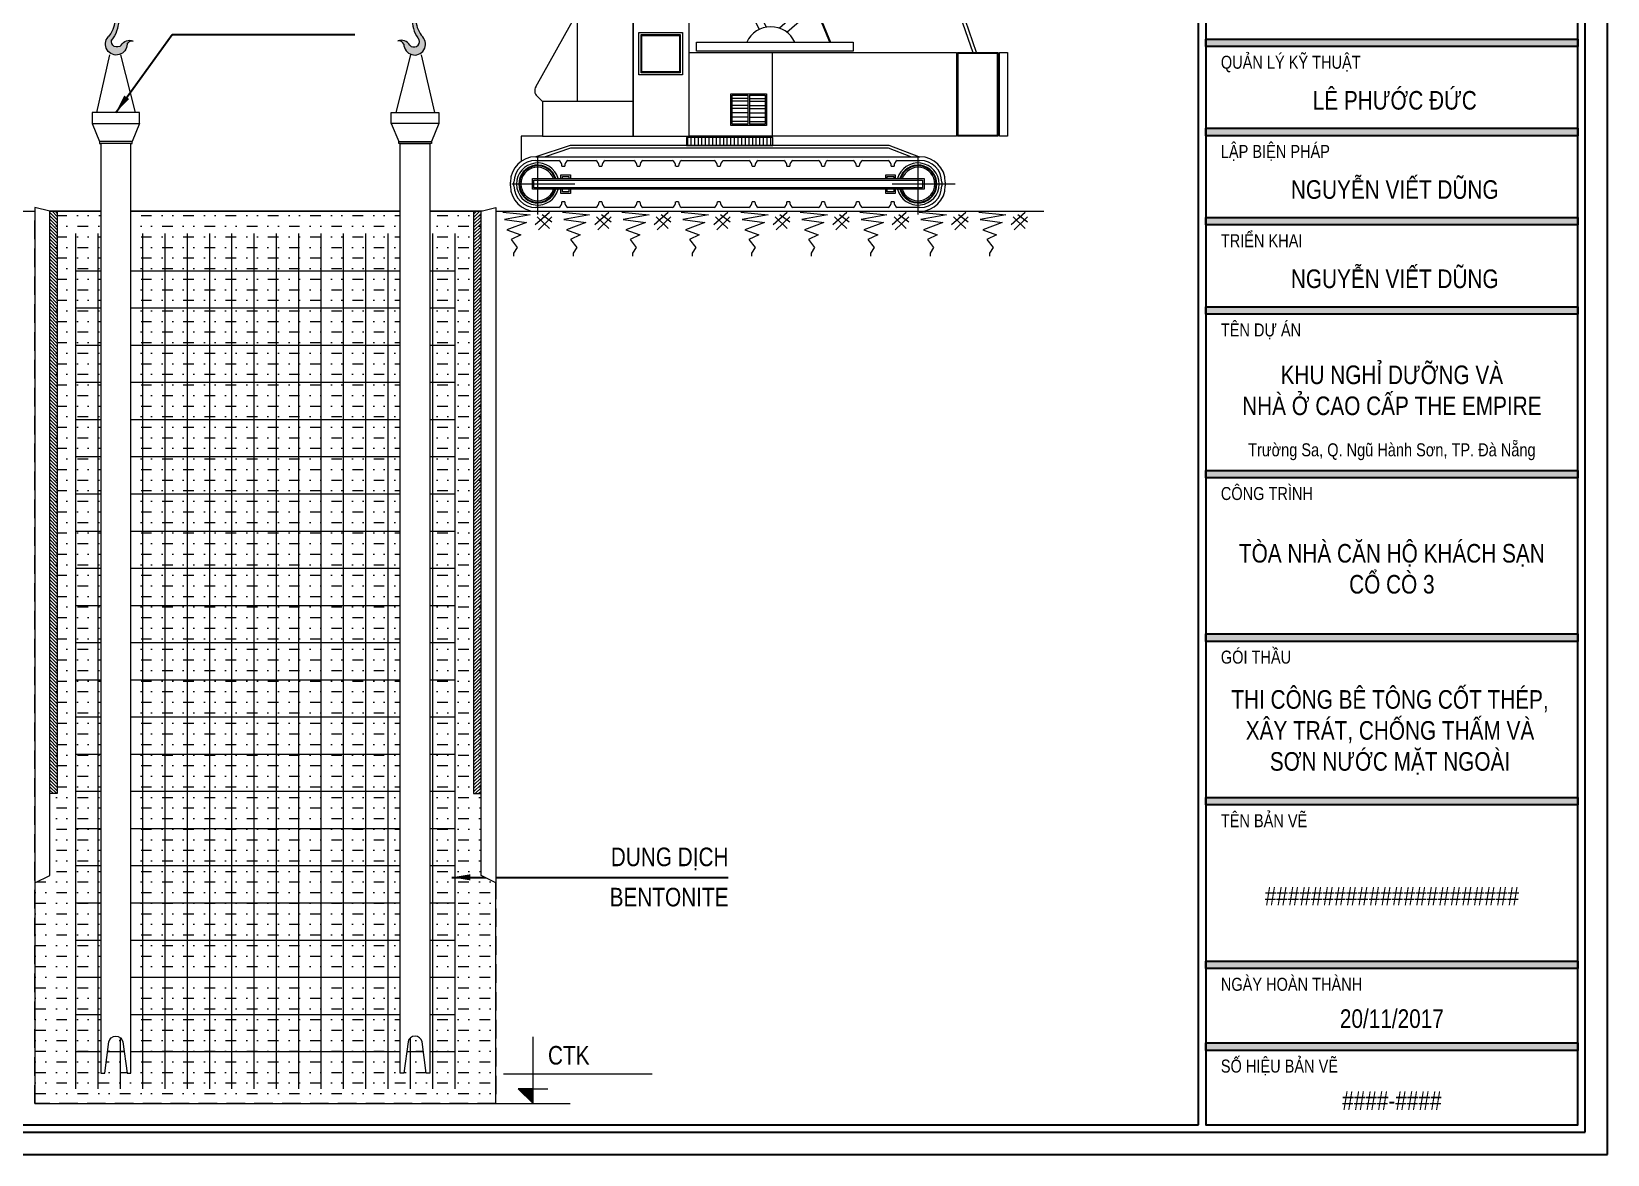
# Model space of a CAD drawing. Header units: millimetres. Extents: x -376071 to 28028791, y -269234 to 29325.
# Drawn here: x 343013 to 364209, y -269234 to -254132 of the extents above; entities that cross this region are included whole.
import ezdxf
from ezdxf.enums import TextEntityAlignment as Align

# ---------------------------------------------------------------- set-up
doc = ezdxf.new("R2010")
doc.units = ezdxf.units.MM
doc.header["$LTSCALE"] = 100
doc.set_wipeout_variables(frame=1)
for name, pattern in [('CENTER', [50.8, 31.75, -6.35, 6.35, -6.35]), ('CONTINOUS', [0]), ('HIDDEN', [0.375, 0.25, -0.125])]:
    doc.linetypes.add(name, pattern=pattern)
for name, color, linetype, lineweight in [('02. leader', 8, 'CONTINOUS', 5), ('02. NET BAO', 7, 'CONTINOUS', 13), ('02. Net dam', 7, 'CONTINOUS', 13), ('02. Net dut', 8, 'HIDDEN', 0), ('02. net manh', 8, 'CONTINOUS', 0), ('0_TEXT', 7, 'Continuous', 15)]:
    doc.layers.add(name, color=color, linetype=linetype, lineweight=lineweight)
doc.layers.add('03. HATCH 01', color=8, linetype='Continuous')
doc.layers.add('03. HATCH 03', color=5, linetype='Continuous')
doc.styles.add('Arial 0.8', font='arial_0.ttf', dxfattribs={"width": 0.8, "height": 250})
doc.dimstyles.new('KT1', dxfattribs={"dimtxt": 250, "dimasz": 1000, "dimexe": 100, "dimexo": 100, "dimgap": 50, "dimtad": 1, "dimdec": 0, "dimzin": 2, "dimdsep": 46, "dimtxsty": 'Standard', "dimblk2": 'OBLIQUE', "dimcen": 0.09, "dimdle": 100, "dimclrt": 2, "dimadec": 0, "dimazin": 0, "dimtfac": 1, "dimtdec": 0, "dimtofl": 0, "dimtmove": 0, "dimatfit": 3, "dimfxl": 1, "dimtolj": 1, "dimtzin": 2, "dimarcsym": 0})

# ---------------------------------------------------------------- blocks, each defined once
blk = doc.blocks.new('Ele. Tag')
at = {"layer": '02. Net dam', "lineweight": 0}
h = blk.add_hatch(color=256, dxfattribs=at)
h.dxf.hatch_style = 1
h.paths.add_polyline_path([(500, 200), (300, 200), (500, 0)])
for p, q in [((500, 0), (500, 900)), ((100, 400), (2100, 400)), ((0, 0), (1000, 0)), ((500, 200), (300, 200)), ((300, 200), (500, 0)), ((500, 200), (700, 200))]:
    blk.add_line(p, q, dxfattribs=at)
at = {"layer": '02. Net dam', "lineweight": 0, "style": 'Arial 0.8', "width": 0.8}
blk.add_attdef('CAODO', text='', height=250, dxfattribs=at).set_placement((700, 650), align=Align.MIDDLE_LEFT)
blk = doc.blocks.new('*U293')
at = {"layer": '02. net manh'}
for p, q in [((-198, 264), (-329, 166)), ((-132, 232), (-296, 75)), ((329, 296), (-37, 262)), ((-37, 262), (309, 199)), ((309, 199), (12, 158)), ((12, 158), (274, 61)), ((274, 61), (88, -8)), ((88, -8), (219, -70)), ((219, -70), (136, -180)), ((136, -180), (184, -256)), ((184, -256), (184, -297))]:
    blk.add_line(p, q, dxfattribs=at)
for points in [[(-148, 59), (-329, 232)], [(-107, 133), (-296, 297)]]:
    blk.add_lwpolyline(points, dxfattribs=at)
blk = doc.blocks.new('*U294')
at = {"color": 0, "linetype": 'ByBlock', "lineweight": -2, "transparency": 16777216}
for p in [(-6400, 0), (-5600, 0), (-4800, 0), (-4000, 0), (-3200, 0), (-2400, 0), (-1600, 0), (-800, 0), (0, 0)]:
    blk.add_blockref('*U293', p, dxfattribs=at)
blk = doc.blocks.new('*U310')
at = {"layer": '02. net manh'}
h = blk.add_hatch(dxfattribs=at)
h.set_pattern_fill('ANSI37', color=256, scale=1.08, style=0)
h.set_pattern_definition([(45, (-20838.07969, -33322.4676), (-0.09545941546, 0.09545941546), []), (135, (-20838.07969, -33322.4676), (-0.09545941546, -0.09545941546), [])])
h.paths.add_polyline_path([(-1730, 2375, 0.413975), (-1716, 2604, -0.167509), (-1817, 2843), (-1817, 2973), (-1846, 2973), (-1872, 2973), (-1872, 2843, 0.166919), (-1769, 2560, -0.37486), (-1816, 2461)])
h.paths.add_polyline_path([(-1816, 2461, -0.325623), (-1912, 2482, 0.383868), (-2090, 2545, -0.345642), (-2000, 2497, 0.646507), (-1730, 2375)])
at = {"lineweight": 0}
for p, q in [((-1988, 3533), (-2105, 3338)), ((-1988, 3533), (-1847, 3533)), ((-1706, 3533), (-1847, 3533)), ((-1706, 3533), (-1588, 3338)), ((-2105, 3338), (-1935, 2973)), ((-1588, 3338), (-1758, 2973)), ((-1935, 2973), (-1847, 2973)), ((-1758, 2973), (-1847, 2973))]:
    blk.add_line(p, q, dxfattribs=at)
at = {"layer": '02. NET BAO'}
for p, q in [((-1872, 2843), (-1872, 2973)), ((-1817, 2843), (-1817, 2973))]:
    blk.add_line(p, q, dxfattribs=at)
for centre, radius, start, end in [((-1408, 2851), 464, 181.0451, 218.9506), ((-1421, 2869), 397, 183.8282, 221.6445), ((-1838, 2497), 162, 180, 42.0247), ((-2036, 2414), 142, 28.7217, 112.7224), ((-2076, 2463), 82.6, 23.8169, 100.0862), ((-1849, 2537), 83.1, 221.3405, 15.6823)]:
    blk.add_arc(centre, radius, start, end, dxfattribs=at)
at = {"layer": '02. Net dam'}
for p, q in [((-918, 14532), (-1043, 14872)), ((-1339, 14596), (-1018, 12169)), ((-129, 12389), (-898, 14478)), ((1694, 5005), (-129, 12389)), ((-1018, 12169), (805, 4786)), ((5459, 5451), (5093, 5219)), ((5459, 5451), (5959, 4662)), ((5093, 5219), (5579, 4452)), ((1933, 2963), (1694, 5005)), ((805, 4786), (1506, 2963)), ((-25, 1862), (591, 2963)), ((591, 2963), (591, 1639)), ((1427, 2963), (591, 2963)), ((2263, 2374), (4741, 2374)), ((72, 1639), (-9, 1718)), ((1427, 1639), (72, 1639)), ((72, 1639), (72, 1121)), ((72, 1121), (-246, 1121)), ((-246, 1121), (-246, 747)), ((72, 1121), (1427, 1121)), ((-408, 379), (-408, 436)), ((-354, 379), (-354, 436))]:
    blk.add_line(p, q, dxfattribs=at)
at = {"layer": '02. Net dam', "linetype": 'Continuous'}
for p, q in [((-696, 14891), (4963, 5768)), ((-667, 14909), (4992, 5786)), ((-1365, 14792), (-1361, 14761)), ((-29, 815), (5713, 815)), ((6092, 436), (6092, 379)), ((-29, 0), (5713, 0))]:
    blk.add_line(p, q, dxfattribs=at)
at = {"layer": '02. Net dam'}
for points in [[(-898, 14478), (-803, 14864), (-738, 14875, 1.984807), (-874, 15006), (-1369, 15283), (-1386, 15347, 2.924165), (-1501, 15072), (-1339, 14596)], [(4988, 5790), (4989, 5803, 1.378328), (4941, 5791, 0.14046), (4974, 5761, 0.052226), (5038, 5737, -1.710555), (4974, 5671, -0.246655), (4982, 5711, 5.092194)], [(5855, 4425, 1.05359), (5684, 4658, 0.347153), (5634, 4550), (5642, 4506), (3615, 2734)], [(6558, 2374), (5847, 4449), (5884, 4517, 1.354461), (5670, 4510, 0.365923), (5724, 4449), (5787, 4435), (6501, 2374)], [(5959, 4662), (5974, 4601, -0.271297), (5868, 4386, 1.947893)], [(3725, 2675), (5723, 4410), (5789, 4402, 0.016649), (5798, 4403)], [(5680, 4373, 0.139571), (5811, 4366)]]:
    blk.add_lwpolyline(points, format="xyb", dxfattribs=at)
for points in [[(-1511, 15501), (-705, 15095)], [(3419, 2751), (1422, 6685), (1287, 6652)], [(3314, 2718), (1365, 6559), (1313, 6547)], [(4741, 2374), (6259, 2374), (6259, 1121), (4741, 1121)], [(4741, 1121), (4741, 1121), (2263, 1121)]]:
    blk.add_lwpolyline(points, dxfattribs=at)
at = {"layer": '02. Net dam', "linetype": 'Continuous'}
for points in [[(-1864, 15284), (-1864, 3533), (-1829, 3533), (-1831, 15284)], [(5698, 815), (5253, 984), (1803, 984), (484, 984), (-29, 815)]]:
    blk.add_lwpolyline(points, dxfattribs=at)
at = {"layer": '02. Net dam', "linetype": 'Continuous', "const_width": 32.5}
blk.add_lwpolyline([(4370, 2529), (-728, 14877)], dxfattribs=at)
at = {"layer": '02. Net dam'}
for points in [[(2263, 1121), (2263, 2963), (1427, 2963), (1427, 1121)], [(2374, 2529), (4715, 2529), (4715, 2392), (2374, 2392)], [(6877, 2374), (6877, 1121), (6272, 1121), (6272, 2374)], [(7021, 2374), (7021, 1121), (6902, 1121), (6902, 2374)]]:
    blk.add_lwpolyline(points, close=True, dxfattribs=at)
for centre, radius, start, end in [((-1204, 14832), 166, 13.868, 193.868), ((3484, 2360), 397, 25.1787, 154.8213), ((63, 1799), 108, 144.607, 228.4874)]:
    blk.add_arc(centre, radius, start, end, dxfattribs=at)
at = {"layer": '02. Net dam', "linetype": 'Continuous'}
for centre, start, end in [((-29, 436), 90, 180), ((5713, 436), 0, 90), ((-29, 379), 180, 270), ((5713, 379), 270, 0)]:
    blk.add_arc(centre, 379, start, end, dxfattribs=at)
at = {"layer": '02. net manh'}
for p, q in [((-865, 14165), (-1111, 14847)), ((-1293, 14802), (-1193, 14079)), ((-990, 13957), (-865, 14165)), ((-1193, 14079), (-990, 13957)), ((-1183, 14009), (-1142, 13707)), ((-1183, 14009), (-1019, 13910)), ((-1019, 13910), (-1142, 13707)), ((-841, 14099), (-943, 13929)), ((-943, 13929), (-733, 13802)), ((-707, 13728), (-841, 14099)), ((-1130, 13620), (-972, 13882)), ((-707, 13728), (-1130, 13623)), ((-684, 13665), (-1121, 13557)), ((-684, 13665), (-1054, 13051)), ((-972, 13882), (-714, 13726)), ((-1130, 13623), (-1130, 13620)), ((-1121, 13557), (-1054, 13051)), ((-1043, 12964), (-659, 13599)), ((-477, 13104), (-659, 13599)), ((-477, 13104), (-1043, 12964)), ((-447, 13042), (-1040, 12896)), ((-209, 12393), (-447, 13042)), ((-1040, 12896), (-209, 12393)), ((-1031, 12826), (-256, 12358)), ((-1031, 12826), (-950, 12211)), ((-256, 12358), (-929, 12191)), ((-234, 12269), (-907, 12102)), ((-256, 12358), (-891, 12201)), ((-234, 12269), (-741, 11429)), ((-741, 11429), (-907, 12102)), ((-694, 11401), (-187, 12240)), ((-21, 11567), (-187, 12240)), ((-21, 11567), (-694, 11401)), ((1, 11478), (-672, 11312)), ((-672, 11312), (168, 10805)), ((168, 10805), (1, 11478)), ((-700, 11265), (139, 10758)), ((-534, 10591), (-700, 11265)), ((139, 10758), (-534, 10591)), ((161, 10669), (-512, 10503)), ((161, 10669), (-346, 9829)), ((-299, 9801), (208, 10640)), ((374, 9967), (208, 10640)), ((-346, 9829), (-512, 10503)), ((374, 9967), (-299, 9801)), ((-305, 9665), (534, 9158)), ((-139, 8992), (-305, 9665)), ((396, 9878), (-277, 9712)), ((-277, 9712), (563, 9205)), ((563, 9205), (396, 9878)), ((534, 9158), (-139, 8992)), ((622, 8965), (-52, 8799)), ((788, 8292), (622, 8965)), ((-80, 8752), (760, 8245)), ((86, 8079), (-80, 8752)), ((-52, 8799), (788, 8292)), ((760, 8245), (86, 8079)), ((782, 8156), (108, 7990)), ((782, 8156), (274, 7316)), ((321, 7288), (829, 8128)), ((995, 7454), (829, 8128)), ((274, 7316), (108, 7990)), ((995, 7454), (321, 7288)), ((1017, 7365), (343, 7199)), ((1183, 6692), (1017, 7365)), ((481, 6479), (315, 7152)), ((315, 7152), (1155, 6645)), ((343, 7199), (1183, 6692)), ((1155, 6645), (481, 6479)), ((1176, 6556), (503, 6390)), ((669, 5717), (503, 6390)), ((1176, 6556), (669, 5717)), ((716, 5688), (1224, 6528)), ((1390, 5854), (1224, 6528)), ((1390, 5854), (716, 5688)), ((1412, 5765), (738, 5599)), ((1578, 5092), (1412, 5765)), ((5017, 5743), (5043, 5703)), ((710, 5552), (1550, 5045)), ((876, 4879), (710, 5552)), ((738, 5599), (1578, 5092)), ((5575, 5268), (5209, 5036)), ((5511, 5227), (5895, 4622)), ((1550, 5045), (876, 4879)), ((1567, 4974), (877, 4804)), ((1550, 5045), (914, 4888)), ((1567, 4974), (1105, 4209)), ((1130, 4144), (1625, 4963)), ((1625, 4963), (1704, 4286)), ((5273, 5076), (5637, 4502)), ((877, 4804), (1105, 4209)), ((1704, 4286), (1130, 4144)), ((1713, 4213), (1157, 4075)), ((1157, 4075), (1773, 3703)), ((1713, 4213), (1773, 3703)), ((1189, 3992), (1366, 3532)), ((1781, 3634), (1189, 3992)), ((1781, 3634), (1366, 3532)), ((1789, 3561), (1392, 3463)), ((1789, 3561), (1859, 2963)), ((1392, 3463), (1585, 2963)), ((1427, 1121), (1427, 2963)), ((3502, 2374), (3502, 1121)), ((3143, 1733), (3143, 1301)), ((3165, 1733), (3165, 1301)), ((3143, 1301), (3032, 1301))]:
    blk.add_line(p, q, dxfattribs=at)
at = {"layer": '02. net manh', "linetype": 'Continuous'}
for p, q in [((2240, 1104), (2240, 984)), ((2288, 1104), (2288, 984)), ((2342, 1104), (2342, 984)), ((2396, 1104), (2396, 984)), ((2450, 1104), (2450, 984)), ((2504, 1104), (2504, 984)), ((2558, 1104), (2558, 984)), ((2612, 1104), (2612, 984)), ((2666, 1104), (2666, 984)), ((2720, 1104), (2720, 984)), ((2775, 1104), (2775, 984)), ((2829, 1104), (2829, 984)), ((2883, 1104), (2883, 984)), ((2937, 1104), (2937, 984)), ((2991, 1104), (2991, 984)), ((3045, 1104), (3045, 984)), ((3100, 1104), (3100, 984)), ((3154, 1104), (3154, 984)), ((3208, 1104), (3208, 984)), ((3262, 1104), (3262, 984)), ((3316, 1104), (3316, 984)), ((3371, 1104), (3371, 984)), ((3425, 1104), (3425, 984)), ((3479, 1104), (3479, 984)), ((-29, 761), (316, 761)), ((451, 761), (871, 761)), ((1006, 761), (1438, 761)), ((1573, 761), (2016, 761)), ((2151, 761), (2639, 761)), ((2774, 761), (3159, 761)), ((3294, 761), (3678, 761)), ((3813, 761), (4198, 761)), ((4333, 761), (4717, 761)), ((4853, 761), (5237, 761)), ((5372, 761), (5713, 761)), ((-77, 329), (-77, 488)), ((-77, 488), (5774, 488)), ((363, 676), (404, 676)), ((918, 676), (959, 676)), ((1485, 676), (1526, 676)), ((2063, 676), (2104, 676)), ((2686, 676), (2727, 676)), ((3206, 676), (3247, 676)), ((3725, 676), (3766, 676)), ((4245, 676), (4286, 676)), ((4764, 676), (4806, 676)), ((5284, 676), (5325, 676)), ((5774, 488), (5774, 329)), ((5774, 329), (-77, 329)), ((-55, 351), (-55, 467)), ((-55, 467), (5752, 467)), ((5752, 351), (-55, 351)), ((5752, 467), (5752, 351)), ((6038, 436), (6038, 379)), ((316, 54), (-29, 54)), ((404, 139), (363, 139)), ((871, 54), (451, 54)), ((959, 139), (918, 139)), ((1438, 54), (1006, 54)), ((1526, 139), (1485, 139)), ((2016, 54), (1573, 54)), ((2104, 139), (2063, 139)), ((2639, 54), (2151, 54)), ((2727, 139), (2686, 139)), ((3159, 54), (2774, 54)), ((3247, 139), (3206, 139)), ((3678, 54), (3294, 54)), ((3766, 139), (3725, 139)), ((4198, 54), (3813, 54)), ((4286, 139), (4245, 139)), ((4717, 54), (4333, 54)), ((4806, 139), (4764, 139)), ((5237, 54), (4853, 54)), ((5325, 139), (5284, 139)), ((5713, 54), (5372, 54))]:
    blk.add_line(p, q, dxfattribs=at)
at = {"layer": '02. net manh', "linetype": 'CENTER'}
for p, q in [((0, -46), (0, 821)), ((5684, -46), (5684, 821)), ((555, 407), (-384, 407)), ((6240, 407), (5300, 407))]:
    blk.add_line(p, q, dxfattribs=at)
at = {"layer": '02. net manh'}
for points in [[(-918, 14532), (-830, 14893), (-744, 14907, 3.455735), (-827, 14942), (-1397, 15261), (-1417, 15338, 3.452721), (-1484, 15123), (-1361, 14761)], [(5138, 5520, 0.058144), (5124, 5518, -7.300134), (5171, 5545), (5171, 5545)], [(5440, 5439), (5173, 5545, 0.003182), (5171, 5545, 0.003182)]]:
    blk.add_lwpolyline(points, format="xyb", dxfattribs=at)
for points in [[(-1417, 15418), (-792, 15103)], [(5138, 5520), (5111, 5230)], [(5168, 5513), (5144, 5251)], [(5407, 5418), (5168, 5513)], [(3143, 1301), (2909, 1301), (2909, 1733), (3143, 1733)], [(3143, 1687), (2909, 1687)], [(3399, 1733), (3399, 1301), (3165, 1301)], [(3165, 1733), (3399, 1733)], [(3165, 1687), (3399, 1687)], [(3143, 1644), (2909, 1644)], [(3143, 1582), (2909, 1582)], [(3143, 1538), (2909, 1538)], [(3143, 1538), (2909, 1538)], [(3143, 1473), (2909, 1473)], [(3165, 1644), (3399, 1644)], [(3165, 1582), (3399, 1582)], [(3165, 1538), (3399, 1538)], [(3165, 1538), (3399, 1538)], [(3165, 1473), (3399, 1473)], [(3143, 1408), (2909, 1408)], [(3143, 1343), (2909, 1343)], [(3165, 1408), (3399, 1408)], [(3165, 1343), (3399, 1343)]]:
    blk.add_lwpolyline(points, dxfattribs=at)
blk.add_lwpolyline([(5141, 5551, 0.067494), (5116, 5548, -9.957373), (5142, 5561), (5141, 5551)], format="xyb", close=True, dxfattribs=at)
for points in [[(2162, 2672), (2162, 2039), (1513, 2039), (1513, 2672)], [(2129, 2640), (2129, 2071), (1546, 2071), (1546, 2640)], [(2118, 2629), (2118, 2082), (1557, 2082), (1557, 2629)], [(6866, 2363), (6866, 1131), (6283, 1131), (6283, 2363)], [(3421, 1755), (3421, 1280), (2888, 1280), (2888, 1755)]]:
    blk.add_lwpolyline(points, close=True, dxfattribs=at)
at = {"layer": '02. net manh', "linetype": 'Continuous'}
blk.add_lwpolyline([(3514, 984), (3514, 1104), (2222, 1104), (2222, 984)], close=True, dxfattribs=at)
for points in [[(5576, 815), (5245, 941), (491, 941), (110, 815)], [(348, 488), (348, 543), (490, 543)], [(370, 488), (370, 521), (468, 521)], [(468, 521), (468, 488)], [(490, 543), (490, 488)], [(5203, 488), (5203, 543), (5344, 543)], [(5224, 488), (5224, 521), (5322, 521)], [(5322, 521), (5322, 488)], [(5344, 543), (5344, 488)], [(490, 329), (490, 268), (348, 268), (348, 329)], [(468, 329), (468, 290), (370, 290), (370, 329)], [(5344, 329), (5344, 268), (5203, 268), (5203, 329)], [(5322, 329), (5322, 290), (5224, 290), (5224, 329)]]:
    blk.add_lwpolyline(points, dxfattribs=at)
for points in [[(451, 761), (871, 761, -0.419526)], [(1006, 761), (1438, 761, -0.419214)], [(1573, 761), (2016, 761, -0.418909)], [(2151, 761), (2639, 761, -0.418597)], [(2774, 761), (3159, 761, -0.418352)]]:
    blk.add_lwpolyline(points, format="xyb", dxfattribs=at)
at = {"layer": '02. net manh'}
for centre, radius in [((-1621, 15284), 92.9), ((-1204, 14832), 92.9), ((-1847, 3335), 144), ((-1847, 3335), 70.9)]:
    blk.add_circle(centre, radius, dxfattribs=at)
at = {"layer": '02. net manh', "linetype": 'Continuous'}
for centre, radius, start, end in [((-29, 436), 325, 90, 180), ((0, 407), 315, 14.8758, 345.573), ((260, 674), 103, 1.2004, 57.0879), ((507, 674), 103, 122.9121, 178.7996), ((815, 674), 103, 1.2004, 57.0879), ((1063, 674), 103, 122.9121, 178.7996), ((1382, 674), 103, 1.2004, 57.0879), ((1629, 674), 103, 122.9121, 178.7996), ((1959, 674), 103, 1.2004, 57.0879), ((2207, 674), 103, 122.9121, 178.7996), ((2583, 674), 103, 1.2004, 57.0879), ((2830, 674), 103, 122.9121, 178.7996), ((3102, 674), 103, 1.2004, 57.0879), ((3350, 674), 103, 122.9121, 178.7996), ((3622, 674), 103, 1.2004, 57.0879), ((3870, 674), 103, 122.9121, 178.7996), ((4142, 674), 103, 1.2004, 57.0879), ((4389, 674), 103, 122.9121, 178.7996), ((4661, 674), 103, 1.2004, 57.0879), ((4909, 674), 103, 122.9121, 178.7996), ((5181, 674), 103, 1.2004, 57.0879), ((5428, 674), 103, 122.9121, 178.7996), ((5684, 407), 315, 194.427, 165.1242), ((5713, 436), 325, 0, 90), ((0, 407), 283, 16.6335, 343.8711), ((0, 407), 272, 16.6335, 343.8711), ((0, 407), 250, 18.8714, 341.7058), ((5684, 407), 283, 196.1289, 163.3665), ((5684, 407), 272, 196.1289, 163.3665), ((5684, 407), 250, 198.2942, 161.1286), ((-29, 379), 325, 180, 270), ((5713, 379), 325, 270, 0), ((260, 141), 103, 302.9121, 358.7996), ((507, 141), 103, 181.2004, 237.0879), ((815, 141), 103, 302.9121, 358.7996), ((1063, 141), 103, 181.2004, 237.0879), ((1382, 141), 103, 302.9121, 358.7996), ((1629, 141), 103, 181.2004, 237.0879), ((1959, 141), 103, 302.9121, 358.7996), ((2207, 141), 103, 181.2004, 237.0879), ((2583, 141), 103, 302.9121, 358.7996), ((2830, 141), 103, 181.2004, 237.0879), ((3102, 141), 103, 302.9121, 358.7996), ((3350, 141), 103, 181.2004, 237.0879), ((3622, 141), 103, 302.9121, 358.7996), ((3870, 141), 103, 181.2004, 237.0879), ((4142, 141), 103, 302.9121, 358.7996), ((4389, 141), 103, 181.2004, 237.0879), ((4661, 141), 103, 302.9121, 358.7996), ((4909, 141), 103, 181.2004, 237.0879), ((5181, 141), 103, 302.9121, 358.7996), ((5428, 141), 103, 181.2004, 237.0879)]:
    blk.add_arc(centre, radius, start, end, dxfattribs=at)
blk = doc.blocks.new('CSW')
at = {"lineweight": 0}
blk.add_wipeout([(0, -9081), (-200, -8981), (-200, -50), (0, 0)], dxfattribs=at)
at = {"layer": '03. HATCH 03', "lineweight": 0}
h = blk.add_hatch(dxfattribs=at)
h.set_pattern_fill('ANSI31', color=256, scale=10)
h.set_pattern_definition([(45, (-297571.658, 240559.967), (-22.4506403, 22.4506403), [])])
h.paths.add_polyline_path([(-300, -7881), (-200, -7881), (-200, -50), (-300, -50)])
at = {"layer": '02. Net dam'}
for points in [[(0, -9081), (-200, -8981), (-200, -50), (0, 0)], [(-300, -7881), (-200, -7881), (-200, -50), (-300, -50)]]:
    blk.add_lwpolyline(points, close=True, dxfattribs=at)
at = {"layer": '02. Net dam', "const_width": 16.4}
blk.add_lwpolyline([(-300, -50), (-300, -7881)], dxfattribs=at)
blk = doc.blocks.new('_OBLIQUE')
at = {"color": 0, "linetype": 'ByBlock'}
blk.add_line((-0.5, -0.5), (0.5, 0.5), dxfattribs=at)
blk = doc.blocks.new('*U301')
blk.add_wipeout([(-200, 0), (200, 0), (200, -12500), (150, -12500), (95, -12079), (86, -12053), (73, -12035), (53, -12018), (39, -12010), (16, -12004), (0, -12002), (-22, -12005), (-38, -12010), (-54, -12018), (-70, -12032), (-81, -12045), (-87, -12055), (-92, -12068), (-95, -12079), (-150, -12500), (-200, -12500)]).dxf.layer = '02. Net dam'
at = {"layer": '02. Net dam'}
blk.add_lwpolyline([(200, 0), (200, -12500), (150, -12500), (95, -12079, 0.803631), (-95, -12079), (-150, -12500), (-200, -12500), (-200, 0)], format="xyb", close=True, dxfattribs=at)
blk = doc.blocks.new('Rebar cage 2')
at = {"layer": '02. Net dam', "color": 1, "lineweight": 0}
for p, q in [((-2250, -11500), (-2250, 0)), ((-1950, -11500), (-1950, 0)), ((-1650, -11500), (-1650, 0)), ((-2550, -11500), (-2550, 0)), ((-1350, -11500), (-1350, 0)), ((-1050, -11500), (-1050, 0)), ((-750, -11500), (-750, 0)), ((-450, -11500), (-450, 0)), ((-150, -11500), (-150, 0)), ((150, -11500), (150, 0)), ((450, -11500), (450, 0)), ((750, -11500), (750, 0)), ((1050, -11500), (1050, 0)), ((1350, -11500), (1350, 0)), ((1650, -11500), (1650, 0)), ((1950, -11500), (1950, 0)), ((2250, -11500), (2250, 0)), ((2550, -11500), (2550, 0)), ((-2550, -500), (2550, -500)), ((-2550, -1000), (2550, -1000)), ((-2550, -1500), (2550, -1500)), ((-2550, -2000), (2550, -2000)), ((-2550, -2500), (2550, -2500)), ((-2550, -3000), (2550, -3000)), ((-2550, -3500), (2550, -3500)), ((-2550, -4000), (2550, -4000)), ((-2550, -4500), (2550, -4500)), ((-2550, -5000), (2550, -5000)), ((-2550, -5500), (2550, -5500)), ((-2550, -6000), (2550, -6000)), ((-2550, -6500), (2550, -6500)), ((-2550, -7000), (2550, -7000)), ((-2550, -7500), (2550, -7500)), ((-2550, -8000), (2550, -8000)), ((-2550, -8500), (2550, -8500)), ((-2550, -9000), (2550, -9000)), ((-2550, -9500), (2550, -9500)), ((-2550, -10000), (2550, -10000)), ((-2550, -10500), (2550, -10500)), ((-2550, -11000), (2550, -11000))]:
    blk.add_line(p, q, dxfattribs=at)
blk = doc.blocks.new('Khung A3 COR3')
h = blk.add_hatch(color=256)
h.set_gradient(color1=(63, 127, 63), one_color=1, tint=1, name='INVCYLINDER')
h.paths.add_polyline_path([(366, 150), (416, 150), (416, 149), (366, 149)])
h = blk.add_hatch(color=256)
h.set_gradient(color1=(63, 127, 63), one_color=1, tint=1, name='INVCYLINDER')
h.paths.add_polyline_path([(366, 150), (416, 150), (416, 149), (366, 149)])
h = blk.add_hatch(color=256)
h.set_gradient(color1=(63, 127, 63), one_color=1, tint=1, name='INVCYLINDER')
h.paths.add_polyline_path([(366, 138), (416, 138), (416, 137), (366, 137)])
h = blk.add_hatch(color=256)
h.set_gradient(color1=(63, 127, 63), one_color=1, tint=1, name='INVCYLINDER')
h.paths.add_polyline_path([(366, 138), (416, 138), (416, 137), (366, 137)])
h = blk.add_hatch(color=256)
h.set_gradient(color1=(63, 127, 63), one_color=1, tint=1, name='INVCYLINDER')
h.paths.add_polyline_path([(366, 126), (416, 126), (416, 125), (366, 125)])
h = blk.add_hatch(color=256)
h.set_gradient(color1=(63, 127, 63), one_color=1, tint=1, name='INVCYLINDER')
h.paths.add_polyline_path([(366, 126), (416, 126), (416, 125), (366, 125)])
h = blk.add_hatch(color=256)
h.set_gradient(color1=(63, 127, 63), one_color=1, tint=1, name='INVCYLINDER')
h.paths.add_polyline_path([(366, 114), (416, 114), (416, 113), (366, 113)])
h = blk.add_hatch(color=256)
h.set_gradient(color1=(63, 127, 63), one_color=1, tint=1, name='INVCYLINDER')
h.paths.add_polyline_path([(366, 114), (416, 114), (416, 113), (366, 113)])
h = blk.add_hatch(color=256)
h.set_gradient(color1=(63, 127, 63), one_color=1, tint=1, name='INVCYLINDER')
h.paths.add_polyline_path([(366, 92), (416, 92), (416, 91), (366, 91)])
h = blk.add_hatch(color=256)
h.set_gradient(color1=(63, 127, 63), one_color=1, tint=1, name='INVCYLINDER')
h.paths.add_polyline_path([(366, 92), (416, 92), (416, 91), (366, 91)])
h = blk.add_hatch(color=256)
h.set_gradient(color1=(63, 127, 63), one_color=1, tint=1, name='INVCYLINDER')
h.paths.add_polyline_path([(366, 70), (416, 70), (416, 69), (366, 69)])
h = blk.add_hatch(color=256)
h.set_gradient(color1=(63, 127, 63), one_color=1, tint=1, name='INVCYLINDER')
h.paths.add_polyline_path([(366, 70), (416, 70), (416, 69), (366, 69)])
h = blk.add_hatch(color=256)
h.set_gradient(color1=(63, 127, 63), one_color=1, tint=1, name='INVCYLINDER')
h.paths.add_polyline_path([(366, 48), (416, 48), (416, 47), (366, 47)])
h = blk.add_hatch(color=256)
h.set_gradient(color1=(63, 127, 63), one_color=1, tint=1, name='INVCYLINDER')
h.paths.add_polyline_path([(366, 48), (416, 48), (416, 47), (366, 47)])
h = blk.add_hatch(color=256)
h.set_gradient(color1=(63, 127, 63), one_color=1, tint=1, name='INVCYLINDER')
h.paths.add_polyline_path([(366, 26), (416, 26), (416, 25), (366, 25)])
h = blk.add_hatch(color=256)
h.set_gradient(color1=(63, 127, 63), one_color=1, tint=1, name='INVCYLINDER')
h.paths.add_polyline_path([(366, 26), (416, 26), (416, 25), (366, 25)])
h = blk.add_hatch(color=256)
h.set_gradient(color1=(63, 127, 63), one_color=1, tint=1, name='INVCYLINDER')
h.paths.add_polyline_path([(366, 15), (416, 15), (416, 14), (366, 14)])
h = blk.add_hatch(color=256)
h.set_gradient(color1=(63, 127, 63), one_color=1, tint=1, name='INVCYLINDER')
h.paths.add_polyline_path([(366, 15), (416, 15), (416, 14), (366, 14)])
at = {"ltscale": 2000}
for points in [[(420, 0), (420, 297), (0, 297), (0, 0)], [(417, 3), (417, 294), (3, 294), (3, 3)], [(365, 4), (365, 293), (4, 293), (4, 4)], [(416, 293), (366, 293), (366, 4), (416, 4)]]:
    blk.add_lwpolyline(points, close=True, dxfattribs=at)
at = {"color": 7, "flags": 128}
for points in [[(366, 150), (416, 150), (416, 149), (366, 149), (366, 150)], [(366, 150), (416, 150), (416, 149), (366, 149), (366, 150)], [(366, 138), (416, 138), (416, 137), (366, 137), (366, 138)], [(366, 138), (416, 138), (416, 137), (366, 137), (366, 138)], [(366, 126), (416, 126), (416, 125), (366, 125), (366, 126)], [(366, 126), (416, 126), (416, 125), (366, 125), (366, 126)], [(366, 114), (416, 114), (416, 113), (366, 113), (366, 114)], [(366, 114), (416, 114), (416, 113), (366, 113), (366, 114)], [(366, 92), (416, 92), (416, 91), (366, 91), (366, 92)], [(366, 92), (416, 92), (416, 91), (366, 91), (366, 92)], [(366, 70), (416, 70), (416, 69), (366, 69), (366, 70)], [(366, 70), (416, 70), (416, 69), (366, 69), (366, 70)], [(366, 48), (416, 48), (416, 47), (366, 47), (366, 48)], [(366, 48), (416, 48), (416, 47), (366, 47), (366, 48)], [(366, 26), (416, 26), (416, 25), (366, 25), (366, 26)], [(366, 26), (416, 26), (416, 25), (366, 25), (366, 26)], [(366, 15), (416, 15), (416, 14), (366, 14), (366, 15)], [(366, 15), (416, 15), (416, 14), (366, 14), (366, 15)]]:
    blk.add_lwpolyline(points, dxfattribs=at)
at = {"style": 'Arial 0.8', "width": 0.8}
blk.add_attdef('TENBANVE_001', (387.9, 33.5), '', height=2.5, dxfattribs=at)
blk.add_attdef('SOHIEU', text='', height=2.5, dxfattribs=at).set_placement((391, 7.25), align=Align.MIDDLE_CENTER)
at = {"layer": '03. HATCH 03', "color": 7, "lineweight": 15, "char_height": 1.75, "width": 23.1325, "attachment_point": 1, "style": 'Arial 0.8'}
for s, insert in [('QUẢN LÝ KỸ THUẬT', (368, 147.76)), ('LẬP BIỆN PHÁP', (368, 135.76)), ('TRIỂN KHAI', (368, 123.76)), ('\\pt15.75;TÊN DỰ ÁN', (368, 111.76)), ('\\pt15.75;CÔNG TRÌNH', (368, 89.76)), ('\\pt15.75;GÓI THẦU', (368, 67.76)), ('\\pt15.75;TÊN BẢN VẼ', (368, 45.76)), ('\\pt15.75;NGÀY HOÀN THÀNH', (368, 23.76)), ('\\pt15.75;SỐ HIỆU BẢN VẼ', (368, 12.76))]:
    blk.add_mtext(s, dxfattribs=dict(at, insert=insert))
at = {"layer": '0_TEXT', "color": 7, "lineweight": 15, "attachment_point": 5, "style": 'Arial 0.8'}
for s, insert, char_height, width in [('^ILÊ PHƯỚC ĐỨC', (391, 141.75), 2.5, 50), ('^INGUYỄN VIẾT DŨNG', (391, 129.75), 2.5, 50), ('^INGUYỄN VIẾT DŨNG', (391, 117.75), 2.5, 50), ('KHU NGHỈ DƯỠNG VÀ \\PNHÀ Ở CAO CẤP THE EMPIRE', (391, 102.75), 2.5, 50), ('Trường Sa, Q. Ngũ Hành Sơn, TP. Đà Nẵng', (391, 94.5), 1.75, 50), ('TÒA NHÀ CĂN HỘ KHÁCH SẠN \\PCỔ CÒ 3', (391, 78.75), 2.5, 50), ('THI CÔNG BÊ TÔNG CỐT THÉP, XÂY TRÁT, CHỐNG THẤM VÀ SƠN NƯỚC MẶT NGOÀI', (390.75, 56.75), 2.5, 45.5), ('20/11/2017', (391, 18.25), 2.5, 50)]:
    blk.add_mtext(s, dxfattribs=dict(at, insert=insert, char_height=char_height, width=width))

msp = doc.modelspace()

# ---------------------------------------------------------------- hatches: boundary and pattern name
at = {"layer": '03. HATCH 01', "lineweight": 0}
h = msp.add_hatch(dxfattribs=at)
h.set_pattern_fill('MUDST', color=256, scale=22.4)
h.set_pattern_definition([(0, (90728.94, -12524.45), (284.48, 142.24), [142.24, -142.24, 0, -142.24, 0, -142.24])])
h.paths.add_polyline_path([(343059.1, -256549.5), (343059.1, -268549.5), (345858.7, -268549.5), (345858.7, -268549.5), (346459.6, -268549.5), (346459.6, -268549.5), (349259.1, -268549.5), (349259.1, -256549.5)])

# ---------------------------------------------------------------- linework, layer by layer
at = {"lineweight": 0, "elevation": -1409.8}
msp.add_lwpolyline([(343059.1, -256549.5), (343059.1, -268549.5), (345858.7, -268549.5), (345858.7, -268549.5), (346459.6, -268549.5), (346459.6, -268549.5), (349259.1, -268549.5), (349259.1, -256549.5)], close=True, dxfattribs=at)
at = {"layer": '02. Net dam', "lineweight": 0}
for p, q in [((344063.7, -254446.5, -1409.8), (343887, -255219.5, -1409.8)), ((344208.8, -254446.2, -1409.8), (344407, -255219.5, -1409.8)), ((348109.5, -254446.2, -1409.8), (347911.3, -255219.5, -1409.8)), ((348254.6, -254446.5, -1409.8), (348431.3, -255219.5, -1409.8)), ((343827, -255369.5, -1409.8), (343927, -255609.5, -1409.8)), ((344467, -255369.5, -1409.8), (344367, -255609.5, -1409.8)), ((347851.3, -255369.5, -1409.8), (347951.3, -255609.5, -1409.8)), ((348491.3, -255369.5, -1409.8), (348391.3, -255609.5, -1409.8))]:
    msp.add_line(p, q, dxfattribs=at)
at = {"layer": '02. Net dam'}
msp.add_line((335691.4, -256549.5, -1409.8), (356626.9, -256549.5, -1409.8), dxfattribs=at)
at = {"layer": '02. Net dam', "lineweight": 0, "elevation": -1409.8}
for points in [[(344467, -255369.5), (344467, -255219.5), (343827, -255219.5), (343827, -255369.5)], [(347851.3, -255369.5), (347851.3, -255219.5), (348491.3, -255219.5), (348491.3, -255369.5)], [(344367, -255609.5), (343927, -255609.5), (343927, -255639.5), (344367, -255639.5)], [(347951.3, -255609.5), (348391.3, -255609.5), (348391.3, -255639.5), (347951.3, -255639.5)]]:
    msp.add_lwpolyline(points, close=True, dxfattribs=at)
at = {"layer": '02. Net dut', "lineweight": 0, "ltscale": 10, "elevation": -1409.8}
msp.add_lwpolyline([(343059.1, -256549.5), (349259.1, -256549.5), (349259.1, -268549.5), (343059.1, -268549.5)], close=True, dxfattribs=at)

# ---------------------------------------------------------------- block references
at = {"lineweight": 0, "xscale": 0.9, "yscale": 0.9, "zscale": 0.9}
msp.add_blockref('*U310', (349820.2, -256549.5, -1409.8), dxfattribs=at)
at = {"lineweight": 0, "xscale": -1}
msp.add_blockref('*U294', (349681.2, -256858.1, -1938.5), dxfattribs=at)
at = {"lineweight": 0}
msp.add_blockref('Rebar cage 2', (346159.1, -256849.5, -1409.8), dxfattribs=at)
at = {"layer": '02. Net dam', "lineweight": 0}
msp.add_blockref('Ele. Tag', (349259.1, -268549.5, -1409.8), dxfattribs=at).add_auto_attribs({'CAODO': 'CTK'})

# ---------------------------------------------------------------- texts
at = {"lineweight": 0, "char_height": 250, "attachment_point": 3, "style": 'Arial 0.8'}
for s, insert in [('DUNG DỊCH', (352386.9, -265106.7, -1938.5)), ('BENTONITE', (352386.9, -265647.5, -1938.5))]:
    msp.add_mtext(s, dxfattribs=dict(at, insert=insert))

# ---------------------------------------------------------------- leaders
at = {"layer": '02. leader'}
for points in [[(344147, -255219.5, -1938.5), (344906.1, -254169.9, -1938.5), (347362.7, -254169.9, -1938.5)], [(348665.3, -265506.9, -1409.8), (349926.9, -265506.9, -1409.8), (352383.5, -265506.9, -1409.8)]]:
    msp.add_leader(points, dimstyle='KT1', override={"dimasz": 250, "dimfxl": 0.18, "dimarcsym": 1}, dxfattribs=at)

# ---------------------------------------------------------------- next in the draw order: block references
at = {"lineweight": 0, "xscale": -1}
msp.add_blockref('CSW', (343059.1, -256499.5, -1409.8), dxfattribs=at)
at = {"lineweight": 0}
msp.add_blockref('CSW', (349259.2, -256499.5, -1409.8), dxfattribs=at)
at = {"layer": '02. Net dam', "lineweight": 0, "xscale": -1}
msp.add_blockref('*U301', (344147, -255639.5, -1409.8), dxfattribs=at)
at = {"layer": '02. Net dam', "lineweight": 0}
msp.add_blockref('*U301', (348171.3, -255639.5, -1409.8), dxfattribs=at)

# ---------------------------------------------------------------- next in the draw order: block references
ref = msp.add_blockref('Khung A3 COR3', (322208.6, -269233.8, -881.1), dxfattribs=dict(xscale=100, yscale=100, zscale=100))
ref.add_attrib('SOHIEU', '####-####', dxfattribs={"height": 250, "style": 'Arial 0.8', "width": 0.8}).set_placement((361308.6, -268508.8, -881.1), align=Align.MIDDLE_CENTER)
ref.add_attrib('TENBANVE_001', '######################', (359599.6, -265883.8, -881.1), dxfattribs={"height": 250, "style": 'Arial 0.8', "width": 0.8})
at = {"lineweight": 0, "xscale": -0.9, "yscale": 0.9, "zscale": 0.9}
msp.add_blockref('*U310', (342498.1, -256549.5, -1409.8), dxfattribs=at)

doc.saveas('drawing.dxf')
